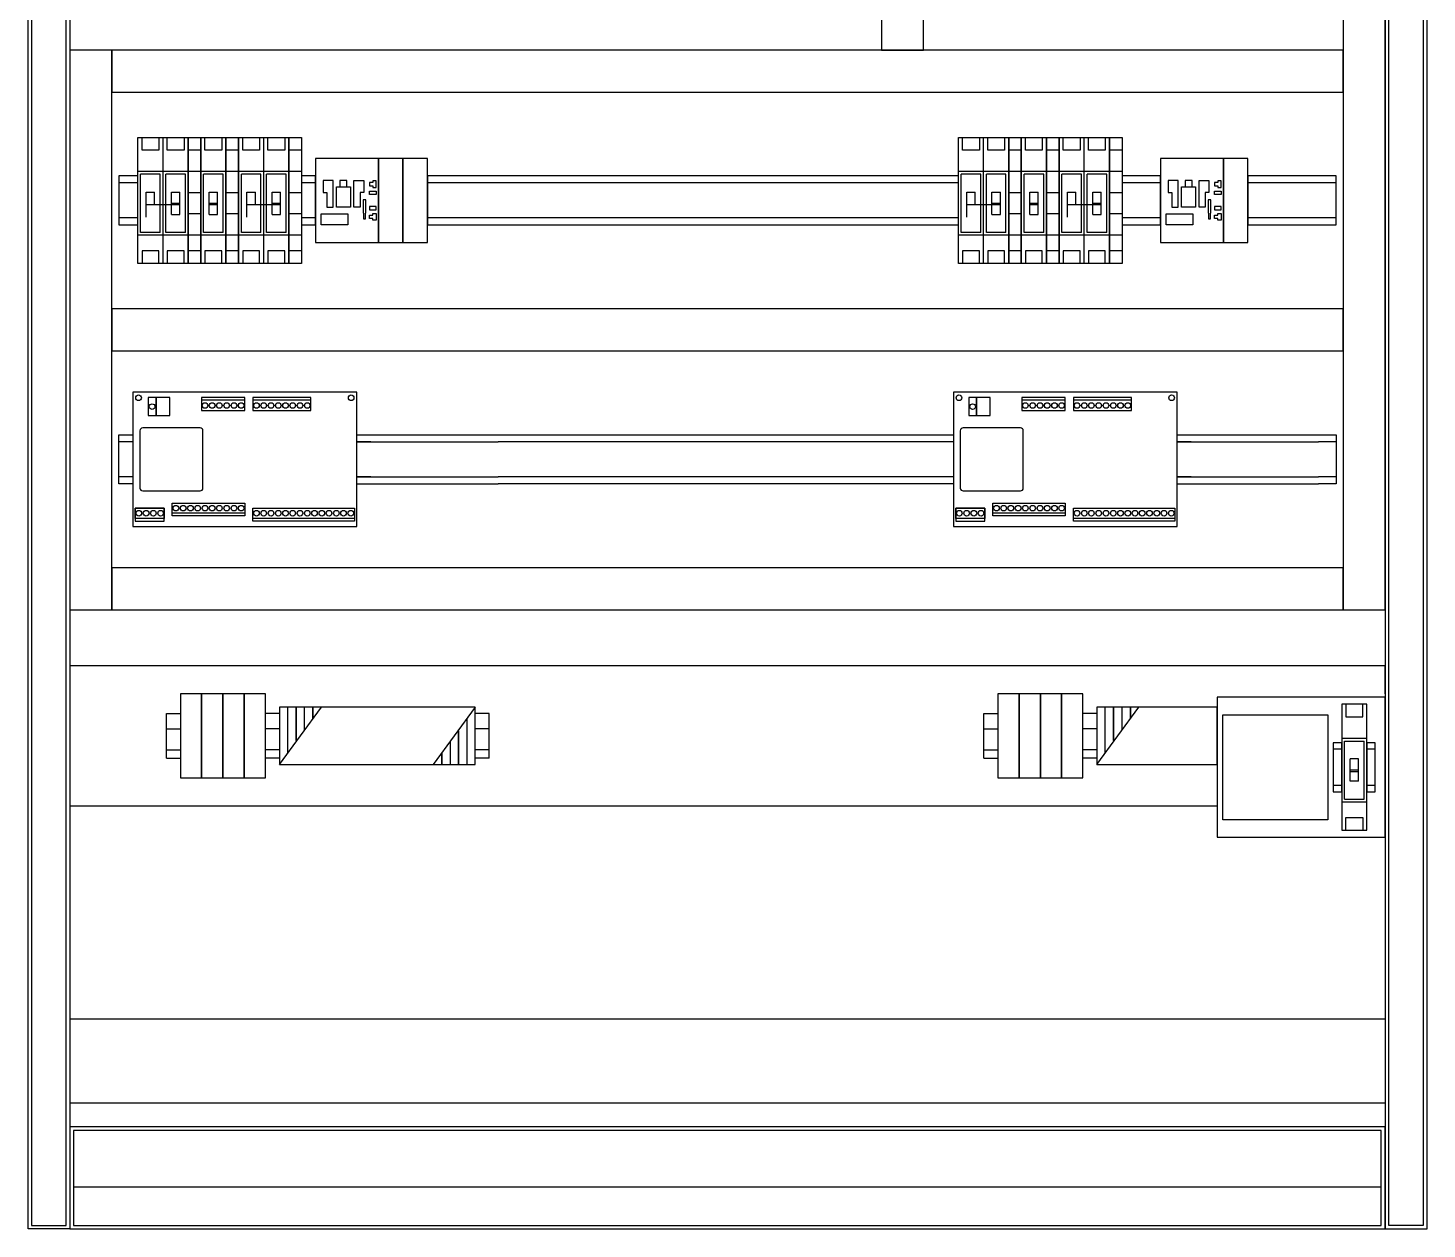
# Model space of a CAD drawing. Header units: millimetres. Extents: x 3151 to 30896, y 1337 to 7086.
# Drawn here: x 12019 to 13019, y 1337 to 2195 of the extents above; entities that cross this region are included whole.
import ezdxf

# ---------------------------------------------------------------- set-up
doc = ezdxf.new("R2010")
doc.units = ezdxf.units.MM

msp = doc.modelspace()

# ---------------------------------------------------------------- linework, layer by layer
at = {"color": 7}
for p, q in [((12018.6, 1336.7), (12018.6, 3536.7)), ((12021.2, 3534), (12021.2, 1339.3)), ((12045.9, 1339.3), (12045.9, 3534)), ((12048.6, 3536.7), (12048.6, 1336.7)), ((12988.6, 3536.7), (12988.6, 1336.7)), ((12991.2, 1339.3), (12991.2, 3534)), ((13015.9, 3534), (13015.9, 1339.3)), ((13018.6, 1336.7), (13018.6, 3536.7)), ((12628.6, 3332.2), (12628.6, 2179.2)), ((12658.6, 2179.2), (12658.6, 3332.2)), ((12958.6, 3332.2), (12958.6, 1779.2)), ((12988.6, 1779.2), (12988.6, 3332.2)), ((12078.6, 2179.2), (12048.6, 2179.2)), ((12048.6, 2179.2), (12048.6, 1779.2)), ((12958.6, 2179.2), (12048.6, 2179.2)), ((12048.6, 2179.2), (12048.6, 1779.2)), ((12078.6, 1779.2), (12078.6, 2179.2)), ((12958.6, 2179.2), (12078.6, 2179.2)), ((12078.6, 2179.2), (12078.6, 2149.2)), ((12628.6, 2179.2), (12658.6, 2179.2)), ((12958.6, 2149.2), (12958.6, 2179.2)), ((12988.6, 1779.2), (12988.6, 2179.2)), ((12078.6, 2149.2), (12958.6, 2149.2)), ((12097.1, 2026.7), (12097.1, 2116.7)), ((12097.1, 2116.7), (12115.1, 2116.7)), ((12100.1, 2107.7), (12100.1, 2116.7)), ((12112.1, 2116.7), (12112.1, 2107.7)), ((12115.1, 2026.7), (12115.1, 2116.7)), ((12115.1, 2116.7), (12133.1, 2116.7)), ((12118.1, 2107.7), (12118.1, 2116.7)), ((12130.1, 2116.7), (12130.1, 2107.7)), ((12133.1, 2116.7), (12133.1, 2026.7)), ((12133.1, 2116.7), (12133.1, 2026.7)), ((12133.1, 2116.7), (12142.1, 2116.7)), ((12133.1, 2026.7), (12133.1, 2116.7)), ((12142.1, 2116.7), (12160.1, 2116.7)), ((12142.1, 2026.7), (12142.1, 2116.7)), ((12142.1, 2116.7), (12142.1, 2026.7)), ((12145.1, 2107.7), (12145.1, 2116.7)), ((12157.1, 2116.7), (12157.1, 2107.7)), ((12160.1, 2116.7), (12160.1, 2026.7)), ((12160.1, 2116.7), (12160.1, 2026.7)), ((12160.1, 2116.7), (12169.1, 2116.7)), ((12160.1, 2026.7), (12160.1, 2116.7)), ((12169.1, 2026.7), (12169.1, 2116.7)), ((12169.1, 2116.7), (12187.1, 2116.7)), ((12169.1, 2116.7), (12169.1, 2026.7)), ((12172.1, 2107.7), (12172.1, 2116.7)), ((12184.1, 2116.7), (12184.1, 2107.7)), ((12187.1, 2026.7), (12187.1, 2116.7)), ((12187.1, 2116.7), (12205.1, 2116.7)), ((12190.1, 2107.7), (12190.1, 2116.7)), ((12202.1, 2116.7), (12202.1, 2107.7)), ((12205.1, 2116.7), (12205.1, 2026.7)), ((12205.1, 2116.7), (12205.1, 2026.7)), ((12205.1, 2116.7), (12214.1, 2116.7)), ((12205.1, 2026.7), (12205.1, 2116.7)), ((12214.1, 2116.7), (12214.1, 2026.7)), ((12683.6, 2026.7), (12683.6, 2116.7)), ((12683.6, 2116.7), (12701.6, 2116.7)), ((12686.6, 2107.7), (12686.6, 2116.7)), ((12698.6, 2116.7), (12698.6, 2107.7)), ((12701.6, 2026.7), (12701.6, 2116.7)), ((12701.6, 2116.7), (12719.6, 2116.7)), ((12704.6, 2107.7), (12704.6, 2116.7)), ((12716.6, 2116.7), (12716.6, 2107.7)), ((12719.6, 2116.7), (12719.6, 2026.7)), ((12719.6, 2116.7), (12719.6, 2026.7)), ((12719.6, 2116.7), (12728.6, 2116.7)), ((12719.6, 2026.7), (12719.6, 2116.7)), ((12728.6, 2116.7), (12746.6, 2116.7)), ((12728.6, 2026.7), (12728.6, 2116.7)), ((12728.6, 2116.7), (12728.6, 2026.7)), ((12731.6, 2107.7), (12731.6, 2116.7)), ((12743.6, 2116.7), (12743.6, 2107.7)), ((12746.6, 2116.7), (12746.6, 2026.7)), ((12746.6, 2116.7), (12746.6, 2026.7)), ((12746.6, 2116.7), (12755.6, 2116.7)), ((12746.6, 2026.7), (12746.6, 2116.7)), ((12755.6, 2026.7), (12755.6, 2116.7)), ((12755.6, 2116.7), (12773.6, 2116.7)), ((12755.6, 2116.7), (12755.6, 2026.7)), ((12758.6, 2107.7), (12758.6, 2116.7)), ((12770.6, 2116.7), (12770.6, 2107.7)), ((12773.6, 2026.7), (12773.6, 2116.7)), ((12773.6, 2116.7), (12791.6, 2116.7)), ((12776.6, 2107.7), (12776.6, 2116.7)), ((12788.6, 2116.7), (12788.6, 2107.7)), ((12791.6, 2116.7), (12791.6, 2026.7)), ((12791.6, 2116.7), (12791.6, 2026.7)), ((12791.6, 2116.7), (12800.6, 2116.7)), ((12791.6, 2026.7), (12791.6, 2116.7)), ((12800.6, 2116.7), (12800.6, 2026.7)), ((12112.1, 2107.7), (12100.1, 2107.7)), ((12130.1, 2107.7), (12118.1, 2107.7)), ((12142.1, 2107.7), (12133.1, 2107.7)), ((12157.1, 2107.7), (12145.1, 2107.7)), ((12169.1, 2107.7), (12160.1, 2107.7)), ((12184.1, 2107.7), (12172.1, 2107.7)), ((12202.1, 2107.7), (12190.1, 2107.7)), ((12214.1, 2107.7), (12205.1, 2107.7)), ((12269.1, 2101.7), (12224.1, 2101.7)), ((12224.1, 2101.7), (12224.1, 2041.7)), ((12286.6, 2101.7), (12269.1, 2101.7)), ((12269.1, 2101.7), (12269.1, 2041.7)), ((12269.1, 2041.7), (12269.1, 2101.7)), ((12286.6, 2041.7), (12286.6, 2101.7)), ((12304.1, 2101.7), (12286.6, 2101.7)), ((12286.6, 2101.7), (12286.6, 2041.7)), ((12304.1, 2041.7), (12304.1, 2101.7)), ((12698.6, 2107.7), (12686.6, 2107.7)), ((12716.6, 2107.7), (12704.6, 2107.7)), ((12728.6, 2107.7), (12719.6, 2107.7)), ((12743.6, 2107.7), (12731.6, 2107.7)), ((12755.6, 2107.7), (12746.6, 2107.7)), ((12770.6, 2107.7), (12758.6, 2107.7)), ((12788.6, 2107.7), (12776.6, 2107.7)), ((12800.6, 2107.7), (12791.6, 2107.7)), ((12873.1, 2101.7), (12828.1, 2101.7)), ((12828.1, 2101.7), (12828.1, 2041.7)), ((12890.6, 2101.7), (12873.1, 2101.7)), ((12873.1, 2101.7), (12873.1, 2041.7)), ((12873.1, 2041.7), (12873.1, 2101.7)), ((12890.6, 2041.7), (12890.6, 2101.7)), ((12115.1, 2092.4), (12097.1, 2092.4)), ((12099.1, 2048.9), (12099.1, 2090.4)), ((12113.1, 2090.4), (12099.1, 2090.4)), ((12113.1, 2048.9), (12113.1, 2090.4)), ((12133.1, 2092.4), (12115.1, 2092.4)), ((12117.1, 2048.9), (12117.1, 2090.4)), ((12131.1, 2090.4), (12117.1, 2090.4)), ((12131.1, 2048.9), (12131.1, 2090.4)), ((12142.1, 2092.4), (12133.1, 2092.4)), ((12160.1, 2092.4), (12142.1, 2092.4)), ((12158.1, 2090.4), (12144.1, 2090.4)), ((12144.1, 2048.9), (12144.1, 2090.4)), ((12158.1, 2048.9), (12158.1, 2090.4)), ((12169.1, 2092.4), (12160.1, 2092.4)), ((12187.1, 2092.4), (12169.1, 2092.4)), ((12171.1, 2048.9), (12171.1, 2090.4)), ((12185.1, 2090.4), (12171.1, 2090.4)), ((12185.1, 2048.9), (12185.1, 2090.4)), ((12205.1, 2092.4), (12187.1, 2092.4)), ((12189.1, 2048.9), (12189.1, 2090.4)), ((12203.1, 2090.4), (12189.1, 2090.4)), ((12203.1, 2048.9), (12203.1, 2090.4)), ((12214.1, 2092.4), (12205.1, 2092.4)), ((12701.6, 2092.4), (12683.6, 2092.4)), ((12685.6, 2048.9), (12685.6, 2090.4)), ((12699.6, 2090.4), (12685.6, 2090.4)), ((12699.6, 2048.9), (12699.6, 2090.4)), ((12719.6, 2092.4), (12701.6, 2092.4)), ((12703.6, 2048.9), (12703.6, 2090.4)), ((12717.6, 2090.4), (12703.6, 2090.4)), ((12717.6, 2048.9), (12717.6, 2090.4)), ((12728.6, 2092.4), (12719.6, 2092.4)), ((12746.6, 2092.4), (12728.6, 2092.4)), ((12744.6, 2090.4), (12730.6, 2090.4)), ((12730.6, 2048.9), (12730.6, 2090.4)), ((12744.6, 2048.9), (12744.6, 2090.4)), ((12755.6, 2092.4), (12746.6, 2092.4)), ((12773.6, 2092.4), (12755.6, 2092.4)), ((12757.6, 2048.9), (12757.6, 2090.4)), ((12771.6, 2090.4), (12757.6, 2090.4)), ((12771.6, 2048.9), (12771.6, 2090.4)), ((12791.6, 2092.4), (12773.6, 2092.4)), ((12775.6, 2048.9), (12775.6, 2090.4)), ((12789.6, 2090.4), (12775.6, 2090.4)), ((12789.6, 2048.9), (12789.6, 2090.4)), ((12800.6, 2092.4), (12791.6, 2092.4)), ((12097.1, 2089.2), (12083.6, 2089.2)), ((12083.6, 2089.2), (12083.6, 2054.2)), ((12097.1, 2084.2), (12083.6, 2084.2)), ((12097.1, 2054.2), (12097.1, 2089.2)), ((12224.1, 2089.2), (12214.1, 2089.2)), ((12214.1, 2089.2), (12214.1, 2054.2)), ((12224.1, 2084.2), (12214.1, 2084.2)), ((12224.1, 2054.2), (12224.1, 2089.2)), ((12236.6, 2085.9), (12229.6, 2085.9)), ((12229.6, 2085.9), (12229.6, 2077.4)), ((12236.6, 2066.9), (12236.6, 2085.9)), ((12239.1, 2081.4), (12249.1, 2081.4)), ((12239.1, 2066.9), (12239.1, 2081.4)), ((12246.6, 2085.9), (12241.6, 2085.9)), ((12241.6, 2085.9), (12241.6, 2081.4)), ((12241.6, 2081.4), (12246.6, 2081.4)), ((12246.6, 2081.4), (12246.6, 2085.9)), ((12249.1, 2081.4), (12249.1, 2066.9)), ((12251.6, 2066.9), (12251.6, 2085.9)), ((12251.6, 2085.9), (12258.6, 2085.9)), ((12258.6, 2085.9), (12258.6, 2077.4)), ((12265, 2084.5), (12262.6, 2084.5)), ((12262.6, 2084.5), (12262.6, 2082.2)), ((12262.6, 2082.2), (12265, 2082.2)), ((12267.4, 2085.7), (12265, 2085.7)), ((12265, 2085.7), (12265, 2084.5)), ((12265, 2082.2), (12265, 2081)), ((12265, 2081), (12267.4, 2081)), ((12267.4, 2081), (12267.4, 2085.7)), ((12683.6, 2089.2), (12304.1, 2089.2)), ((12304.1, 2089.2), (12304.1, 2054.2)), ((12683.6, 2084.2), (12304.1, 2084.2)), ((12683.6, 2054.2), (12683.6, 2089.2)), ((12828.1, 2089.2), (12800.6, 2089.2)), ((12800.6, 2089.2), (12800.6, 2054.2)), ((12828.1, 2084.2), (12800.6, 2084.2)), ((12828.1, 2054.2), (12828.1, 2089.2)), ((12840.6, 2085.9), (12833.6, 2085.9)), ((12833.6, 2085.9), (12833.6, 2077.4)), ((12840.6, 2066.9), (12840.6, 2085.9)), ((12843.1, 2081.4), (12853.1, 2081.4)), ((12843.1, 2066.9), (12843.1, 2081.4)), ((12850.6, 2085.9), (12845.6, 2085.9)), ((12845.6, 2085.9), (12845.6, 2081.4)), ((12845.6, 2081.4), (12850.6, 2081.4)), ((12850.6, 2081.4), (12850.6, 2085.9)), ((12853.1, 2081.4), (12853.1, 2066.9)), ((12855.6, 2066.9), (12855.6, 2085.9)), ((12855.6, 2085.9), (12862.6, 2085.9)), ((12862.6, 2085.9), (12862.6, 2077.4)), ((12869, 2084.5), (12866.6, 2084.5)), ((12866.6, 2084.5), (12866.6, 2082.2)), ((12866.6, 2082.2), (12869, 2082.2)), ((12871.4, 2085.7), (12869, 2085.7)), ((12869, 2085.7), (12869, 2084.5)), ((12869, 2082.2), (12869, 2081)), ((12869, 2081), (12871.4, 2081)), ((12871.4, 2081), (12871.4, 2085.7)), ((12953.6, 2089.2), (12890.6, 2089.2)), ((12890.6, 2089.2), (12890.6, 2054.2)), ((12953.6, 2084.2), (12890.6, 2084.2)), ((12953.6, 2054.2), (12953.6, 2089.2)), ((12103.1, 2077.7), (12109.1, 2077.7)), ((12103.1, 2059.7), (12103.1, 2077.7)), ((12109.1, 2068.7), (12109.1, 2077.7)), ((12121.1, 2077.7), (12127.1, 2077.7)), ((12121.1, 2061.7), (12121.1, 2077.7)), ((12127.1, 2061.7), (12127.1, 2077.7)), ((12142.1, 2077.2), (12133.1, 2077.2)), ((12148.1, 2077.7), (12154.1, 2077.7)), ((12148.1, 2061.7), (12148.1, 2077.7)), ((12154.1, 2061.7), (12154.1, 2077.7)), ((12169.1, 2077.2), (12160.1, 2077.2)), ((12175.1, 2077.7), (12181.1, 2077.7)), ((12175.1, 2059.7), (12175.1, 2077.7)), ((12181.1, 2068.7), (12181.1, 2077.7)), ((12193.1, 2077.7), (12199.1, 2077.7)), ((12193.1, 2061.7), (12193.1, 2077.7)), ((12199.1, 2061.7), (12199.1, 2077.7)), ((12214.1, 2077.2), (12205.1, 2077.2)), ((12229.6, 2077.4), (12232.1, 2077.4)), ((12232.1, 2077.4), (12232.1, 2066.9)), ((12258.6, 2077.4), (12256.1, 2077.4)), ((12256.1, 2077.4), (12256.1, 2066.9)), ((12260.1, 2072.2), (12258.1, 2072.2)), ((12258.1, 2072.2), (12258.1, 2062.7)), ((12260.1, 2062.7), (12260.1, 2072.2)), ((12262.6, 2078.4), (12267.4, 2078.4)), ((12262.6, 2076), (12262.6, 2078.4)), ((12267.4, 2076), (12262.6, 2076)), ((12267.4, 2078.4), (12267.4, 2076)), ((12689.6, 2077.7), (12695.6, 2077.7)), ((12689.6, 2059.7), (12689.6, 2077.7)), ((12695.6, 2068.7), (12695.6, 2077.7)), ((12707.6, 2077.7), (12713.6, 2077.7)), ((12707.6, 2061.7), (12707.6, 2077.7)), ((12713.6, 2061.7), (12713.6, 2077.7)), ((12728.6, 2077.2), (12719.6, 2077.2)), ((12734.6, 2077.7), (12740.6, 2077.7)), ((12734.6, 2061.7), (12734.6, 2077.7)), ((12740.6, 2061.7), (12740.6, 2077.7)), ((12755.6, 2077.2), (12746.6, 2077.2)), ((12761.6, 2077.7), (12767.6, 2077.7)), ((12761.6, 2059.7), (12761.6, 2077.7)), ((12767.6, 2068.7), (12767.6, 2077.7)), ((12779.6, 2077.7), (12785.6, 2077.7)), ((12779.6, 2061.7), (12779.6, 2077.7)), ((12785.6, 2061.7), (12785.6, 2077.7)), ((12800.6, 2077.2), (12791.6, 2077.2)), ((12833.6, 2077.4), (12836.1, 2077.4)), ((12836.1, 2077.4), (12836.1, 2066.9)), ((12862.6, 2077.4), (12860.1, 2077.4)), ((12860.1, 2077.4), (12860.1, 2066.9)), ((12864.1, 2072.2), (12862.1, 2072.2)), ((12862.1, 2072.2), (12862.1, 2062.7)), ((12864.1, 2062.7), (12864.1, 2072.2)), ((12866.6, 2078.4), (12871.4, 2078.4)), ((12866.6, 2076), (12866.6, 2078.4)), ((12871.4, 2076), (12866.6, 2076)), ((12871.4, 2078.4), (12871.4, 2076)), ((12127.1, 2068.7), (12103.1, 2068.7)), ((12121.1, 2069.7), (12127.1, 2069.7)), ((12121.1, 2061.7), (12127.1, 2061.7)), ((12142.1, 2062.2), (12133.1, 2062.2)), ((12148.1, 2069.7), (12154.1, 2069.7)), ((12154.1, 2068.7), (12148.1, 2068.7)), ((12148.1, 2061.7), (12154.1, 2061.7)), ((12169.1, 2062.2), (12160.1, 2062.2)), ((12199.1, 2068.7), (12175.1, 2068.7)), ((12193.1, 2069.7), (12199.1, 2069.7)), ((12193.1, 2061.7), (12199.1, 2061.7)), ((12214.1, 2062.2), (12205.1, 2062.2)), ((12228.1, 2062.2), (12247.1, 2062.2)), ((12228.1, 2054.2), (12228.1, 2062.2)), ((12232.1, 2066.9), (12236.6, 2066.9)), ((12249.1, 2066.9), (12239.1, 2066.9)), ((12247.1, 2062.2), (12247.1, 2054.2)), ((12256.1, 2066.9), (12251.6, 2066.9)), ((12258.1, 2062.7), (12258.4, 2062.7)), ((12258.4, 2062.7), (12258.4, 2058.7)), ((12258.4, 2062.7), (12258.4, 2058.7)), ((12259.9, 2058.7), (12259.9, 2062.7)), ((12259.9, 2062.7), (12260.1, 2062.7)), ((12267.4, 2067.3), (12262.6, 2067.3)), ((12262.6, 2067.3), (12262.6, 2065)), ((12262.6, 2065), (12267.4, 2065)), ((12262.6, 2058.8), (12262.6, 2061.2)), ((12262.6, 2061.2), (12265, 2061.2)), ((12265, 2061.2), (12265, 2062.3)), ((12265, 2062.3), (12267.4, 2062.3)), ((12267.4, 2065), (12267.4, 2067.3)), ((12267.4, 2062.3), (12267.4, 2057.7)), ((12713.6, 2068.7), (12689.6, 2068.7)), ((12707.6, 2069.7), (12713.6, 2069.7)), ((12707.6, 2061.7), (12713.6, 2061.7)), ((12728.6, 2062.2), (12719.6, 2062.2)), ((12734.6, 2069.7), (12740.6, 2069.7)), ((12740.6, 2068.7), (12734.6, 2068.7)), ((12734.6, 2061.7), (12740.6, 2061.7)), ((12755.6, 2062.2), (12746.6, 2062.2)), ((12785.6, 2068.7), (12761.6, 2068.7)), ((12779.6, 2069.7), (12785.6, 2069.7)), ((12779.6, 2061.7), (12785.6, 2061.7)), ((12800.6, 2062.2), (12791.6, 2062.2)), ((12832.1, 2062.2), (12851.1, 2062.2)), ((12832.1, 2054.2), (12832.1, 2062.2)), ((12836.1, 2066.9), (12840.6, 2066.9)), ((12853.1, 2066.9), (12843.1, 2066.9)), ((12851.1, 2062.2), (12851.1, 2054.2)), ((12860.1, 2066.9), (12855.6, 2066.9)), ((12862.1, 2062.7), (12862.3, 2062.7)), ((12862.3, 2062.7), (12862.3, 2058.7)), ((12862.3, 2062.7), (12862.3, 2058.7)), ((12863.8, 2058.7), (12863.8, 2062.7)), ((12863.8, 2062.7), (12864.1, 2062.7)), ((12871.4, 2067.3), (12866.6, 2067.3)), ((12866.6, 2067.3), (12866.6, 2065)), ((12866.6, 2065), (12871.4, 2065)), ((12866.6, 2058.8), (12866.6, 2061.2)), ((12866.6, 2061.2), (12869, 2061.2)), ((12869, 2061.2), (12869, 2062.3)), ((12869, 2062.3), (12871.4, 2062.3)), ((12871.4, 2065), (12871.4, 2067.3)), ((12871.4, 2062.3), (12871.4, 2057.7)), ((12097.1, 2059.2), (12083.6, 2059.2)), ((12083.6, 2054.2), (12097.1, 2054.2)), ((12224.1, 2059.2), (12214.1, 2059.2)), ((12214.1, 2054.2), (12224.1, 2054.2)), ((12247.1, 2054.2), (12228.1, 2054.2)), ((12258.4, 2058.7), (12259.9, 2058.7)), ((12265, 2058.8), (12262.6, 2058.8)), ((12265, 2057.7), (12265, 2058.8)), ((12267.4, 2057.7), (12265, 2057.7)), ((12683.6, 2059.2), (12304.1, 2059.2)), ((12304.1, 2054.2), (12683.6, 2054.2)), ((12828.1, 2059.2), (12800.6, 2059.2)), ((12800.6, 2054.2), (12828.1, 2054.2)), ((12851.1, 2054.2), (12832.1, 2054.2)), ((12862.3, 2058.7), (12863.8, 2058.7)), ((12869, 2058.8), (12866.6, 2058.8)), ((12869, 2057.7), (12869, 2058.8)), ((12871.4, 2057.7), (12869, 2057.7)), ((12953.6, 2059.2), (12890.6, 2059.2)), ((12890.6, 2054.2), (12953.6, 2054.2)), ((12115.1, 2046.9), (12097.1, 2046.9)), ((12113.1, 2048.9), (12099.1, 2048.9)), ((12133.1, 2046.9), (12115.1, 2046.9)), ((12131.1, 2048.9), (12117.1, 2048.9)), ((12142.1, 2046.9), (12133.1, 2046.9)), ((12160.1, 2046.9), (12142.1, 2046.9)), ((12158.1, 2048.9), (12144.1, 2048.9)), ((12169.1, 2046.9), (12160.1, 2046.9)), ((12187.1, 2046.9), (12169.1, 2046.9)), ((12185.1, 2048.9), (12171.1, 2048.9)), ((12205.1, 2046.9), (12187.1, 2046.9)), ((12203.1, 2048.9), (12189.1, 2048.9)), ((12214.1, 2046.9), (12205.1, 2046.9)), ((12224.1, 2041.7), (12269.1, 2041.7)), ((12269.1, 2041.7), (12286.6, 2041.7)), ((12286.6, 2041.7), (12304.1, 2041.7)), ((12701.6, 2046.9), (12683.6, 2046.9)), ((12699.6, 2048.9), (12685.6, 2048.9)), ((12719.6, 2046.9), (12701.6, 2046.9)), ((12717.6, 2048.9), (12703.6, 2048.9)), ((12728.6, 2046.9), (12719.6, 2046.9)), ((12746.6, 2046.9), (12728.6, 2046.9)), ((12744.6, 2048.9), (12730.6, 2048.9)), ((12755.6, 2046.9), (12746.6, 2046.9)), ((12773.6, 2046.9), (12755.6, 2046.9)), ((12771.6, 2048.9), (12757.6, 2048.9)), ((12791.6, 2046.9), (12773.6, 2046.9)), ((12789.6, 2048.9), (12775.6, 2048.9)), ((12800.6, 2046.9), (12791.6, 2046.9)), ((12828.1, 2041.7), (12873.1, 2041.7)), ((12873.1, 2041.7), (12890.6, 2041.7)), ((12100.1, 2035.7), (12100.1, 2026.7)), ((12112.1, 2035.7), (12100.1, 2035.7)), ((12112.1, 2026.7), (12112.1, 2035.7)), ((12130.1, 2035.7), (12118.1, 2035.7)), ((12118.1, 2035.7), (12118.1, 2026.7)), ((12130.1, 2026.7), (12130.1, 2035.7)), ((12142.1, 2035.7), (12133.1, 2035.7)), ((12157.1, 2035.7), (12145.1, 2035.7)), ((12145.1, 2035.7), (12145.1, 2026.7)), ((12157.1, 2026.7), (12157.1, 2035.7)), ((12169.1, 2035.7), (12160.1, 2035.7)), ((12172.1, 2035.7), (12172.1, 2026.7)), ((12184.1, 2035.7), (12172.1, 2035.7)), ((12184.1, 2026.7), (12184.1, 2035.7)), ((12202.1, 2035.7), (12190.1, 2035.7)), ((12190.1, 2035.7), (12190.1, 2026.7)), ((12202.1, 2026.7), (12202.1, 2035.7)), ((12214.1, 2035.7), (12205.1, 2035.7)), ((12686.6, 2035.7), (12686.6, 2026.7)), ((12698.6, 2035.7), (12686.6, 2035.7)), ((12698.6, 2026.7), (12698.6, 2035.7)), ((12716.6, 2035.7), (12704.6, 2035.7)), ((12704.6, 2035.7), (12704.6, 2026.7)), ((12716.6, 2026.7), (12716.6, 2035.7)), ((12728.6, 2035.7), (12719.6, 2035.7)), ((12743.6, 2035.7), (12731.6, 2035.7)), ((12731.6, 2035.7), (12731.6, 2026.7)), ((12743.6, 2026.7), (12743.6, 2035.7)), ((12755.6, 2035.7), (12746.6, 2035.7)), ((12758.6, 2035.7), (12758.6, 2026.7)), ((12770.6, 2035.7), (12758.6, 2035.7)), ((12770.6, 2026.7), (12770.6, 2035.7)), ((12788.6, 2035.7), (12776.6, 2035.7)), ((12776.6, 2035.7), (12776.6, 2026.7)), ((12788.6, 2026.7), (12788.6, 2035.7)), ((12800.6, 2035.7), (12791.6, 2035.7)), ((12115.1, 2026.7), (12097.1, 2026.7)), ((12133.1, 2026.7), (12115.1, 2026.7)), ((12142.1, 2026.7), (12133.1, 2026.7)), ((12160.1, 2026.7), (12142.1, 2026.7)), ((12169.1, 2026.7), (12160.1, 2026.7)), ((12187.1, 2026.7), (12169.1, 2026.7)), ((12205.1, 2026.7), (12187.1, 2026.7)), ((12214.1, 2026.7), (12205.1, 2026.7)), ((12701.6, 2026.7), (12683.6, 2026.7)), ((12719.6, 2026.7), (12701.6, 2026.7)), ((12728.6, 2026.7), (12719.6, 2026.7)), ((12746.6, 2026.7), (12728.6, 2026.7)), ((12755.6, 2026.7), (12746.6, 2026.7)), ((12773.6, 2026.7), (12755.6, 2026.7)), ((12791.6, 2026.7), (12773.6, 2026.7)), ((12800.6, 2026.7), (12791.6, 2026.7)), ((12958.6, 1994.2), (12078.6, 1994.2)), ((12078.6, 1994.2), (12078.6, 1964.2)), ((12958.6, 1964.2), (12958.6, 1994.2)), ((12078.6, 1964.2), (12958.6, 1964.2)), ((12253.6, 1934.7), (12093.6, 1934.7)), ((12093.6, 1934.7), (12093.6, 1838.7)), ((12110.2, 1930.8), (12104.5, 1930.8)), ((12104.5, 1930.8), (12104.5, 1918.1)), ((12119.9, 1930.8), (12110.2, 1930.8)), ((12110.2, 1930.8), (12110.2, 1918.1)), ((12110.2, 1918.1), (12110.2, 1930.8)), ((12119.9, 1918.1), (12119.9, 1930.8)), ((12173.6, 1930.8), (12142.5, 1930.8)), ((12142.5, 1930.8), (12142.5, 1921.6)), ((12173.6, 1921.6), (12173.6, 1930.8)), ((12220.8, 1930.8), (12179.3, 1930.8)), ((12179.3, 1930.8), (12179.3, 1921.6)), ((12220.8, 1921.6), (12220.8, 1930.8)), ((12253.6, 1838.7), (12253.6, 1934.7)), ((12840, 1934.7), (12680, 1934.7)), ((12680, 1934.7), (12680, 1838.7)), ((12696.6, 1930.8), (12691, 1930.8)), ((12691, 1930.8), (12691, 1918.1)), ((12706.4, 1930.8), (12696.6, 1930.8)), ((12696.6, 1930.8), (12696.6, 1918.1)), ((12696.6, 1918.1), (12696.6, 1930.8)), ((12706.4, 1918.1), (12706.4, 1930.8)), ((12760, 1930.8), (12728.9, 1930.8)), ((12728.9, 1930.8), (12728.9, 1921.6)), ((12760, 1921.6), (12760, 1930.8)), ((12807.3, 1930.8), (12765.8, 1930.8)), ((12765.8, 1930.8), (12765.8, 1921.6)), ((12807.3, 1921.6), (12807.3, 1930.8)), ((12840, 1838.7), (12840, 1934.7)), ((12173.6, 1928.9), (12142.5, 1928.9)), ((12142.5, 1928.9), (12142.5, 1921.6)), ((12142.5, 1921.6), (12173.6, 1921.6)), ((12142.5, 1921.6), (12173.6, 1921.6)), ((12173.6, 1921.6), (12173.6, 1928.9)), ((12220.8, 1928.9), (12179.3, 1928.9)), ((12179.3, 1928.9), (12179.3, 1921.6)), ((12179.3, 1921.6), (12220.8, 1921.6)), ((12179.3, 1921.6), (12220.8, 1921.6)), ((12220.8, 1921.6), (12220.8, 1928.9)), ((12760, 1928.9), (12728.9, 1928.9)), ((12728.9, 1928.9), (12728.9, 1921.6)), ((12728.9, 1921.6), (12760, 1921.6)), ((12728.9, 1921.6), (12760, 1921.6)), ((12760, 1921.6), (12760, 1928.9)), ((12807.3, 1928.9), (12765.8, 1928.9)), ((12765.8, 1928.9), (12765.8, 1921.6)), ((12765.8, 1921.6), (12807.3, 1921.6)), ((12765.8, 1921.6), (12807.3, 1921.6)), ((12807.3, 1921.6), (12807.3, 1928.9)), ((12104.5, 1918.1), (12110.2, 1918.1)), ((12110.2, 1918.1), (12119.9, 1918.1)), ((12691, 1918.1), (12696.6, 1918.1)), ((12696.6, 1918.1), (12706.4, 1918.1)), ((12083.6, 1869.2), (12083.6, 1904.2)), ((12083.6, 1904.2), (12093.6, 1904.2)), ((12098.6, 1907.2), (12098.6, 1866.2)), ((12141.6, 1909.2), (12100.6, 1909.2)), ((12143.6, 1866.2), (12143.6, 1907.2)), ((12253.6, 1904.2), (12263.6, 1904.2)), ((12263.6, 1904.2), (12354.6, 1904.2)), ((12354.6, 1904.2), (12680, 1904.2)), ((12685, 1907.2), (12685, 1866.2)), ((12728, 1909.2), (12687, 1909.2)), ((12730, 1866.2), (12730, 1907.2)), ((12840, 1904.2), (12850, 1904.2)), ((12850, 1904.2), (12941, 1904.2)), ((12941, 1904.2), (12953.6, 1904.2)), ((12953.6, 1904.2), (12953.6, 1869.2)), ((12093.6, 1899.2), (12083.6, 1899.2)), ((12263.6, 1899.2), (12253.6, 1899.2)), ((12253.6, 1899.2), (12263.6, 1899.2)), ((12263.6, 1899.2), (12354.6, 1899.2)), ((12680, 1899.2), (12354.6, 1899.2)), ((12840, 1899.2), (12850, 1899.2)), ((12850, 1899.2), (12840, 1899.2)), ((12850, 1899.2), (12941, 1899.2)), ((12953.6, 1899.2), (12941, 1899.2)), ((12093.6, 1874.2), (12083.6, 1874.2)), ((12263.6, 1874.2), (12253.6, 1874.2)), ((12253.6, 1874.2), (12263.6, 1874.2)), ((12263.6, 1874.2), (12354.6, 1874.2)), ((12680, 1874.2), (12354.6, 1874.2)), ((12840, 1874.2), (12850, 1874.2)), ((12850, 1874.2), (12840, 1874.2)), ((12850, 1874.2), (12941, 1874.2)), ((12953.6, 1874.2), (12941, 1874.2)), ((12093.6, 1869.2), (12083.6, 1869.2)), ((12100.6, 1864.2), (12141.6, 1864.2)), ((12253.6, 1869.2), (12263.6, 1869.2)), ((12263.6, 1869.2), (12354.6, 1869.2)), ((12680, 1869.2), (12354.6, 1869.2)), ((12687, 1864.2), (12728, 1864.2)), ((12840, 1869.2), (12850, 1869.2)), ((12850, 1869.2), (12941, 1869.2)), ((12953.6, 1869.2), (12941, 1869.2)), ((12116, 1851.8), (12095.2, 1851.8)), ((12095.2, 1851.8), (12095.2, 1842.6)), ((12095.2, 1851.8), (12116, 1851.8)), ((12095.2, 1844.5), (12095.2, 1851.8)), ((12116, 1842.6), (12116, 1851.8)), ((12116, 1851.8), (12116, 1844.5)), ((12121.7, 1855.5), (12173.6, 1855.5)), ((12121.7, 1848.2), (12121.7, 1855.5)), ((12121.7, 1855.5), (12173.6, 1855.5)), ((12121.7, 1846.3), (12121.7, 1855.5)), ((12173.6, 1855.5), (12173.6, 1848.2)), ((12173.6, 1855.5), (12173.6, 1846.3)), ((12179.3, 1851.8), (12251.9, 1851.8)), ((12179.3, 1844.5), (12179.3, 1851.8)), ((12179.3, 1851.8), (12251.9, 1851.8)), ((12179.3, 1842.6), (12179.3, 1851.8)), ((12251.9, 1851.8), (12251.9, 1844.5)), ((12251.9, 1851.8), (12251.9, 1842.6)), ((12702.4, 1851.8), (12681.7, 1851.8)), ((12681.7, 1851.8), (12681.7, 1842.6)), ((12681.7, 1851.8), (12702.4, 1851.8)), ((12681.7, 1844.5), (12681.7, 1851.8)), ((12702.4, 1842.6), (12702.4, 1851.8)), ((12702.4, 1851.8), (12702.4, 1844.5)), ((12708.2, 1855.5), (12760, 1855.5)), ((12708.2, 1848.2), (12708.2, 1855.5)), ((12708.2, 1855.5), (12760, 1855.5)), ((12708.2, 1846.3), (12708.2, 1855.5)), ((12760, 1855.5), (12760, 1848.2)), ((12760, 1855.5), (12760, 1846.3)), ((12765.8, 1851.8), (12838.4, 1851.8)), ((12765.8, 1844.5), (12765.8, 1851.8)), ((12765.8, 1851.8), (12838.4, 1851.8)), ((12765.8, 1842.6), (12765.8, 1851.8)), ((12838.4, 1851.8), (12838.4, 1844.5)), ((12838.4, 1851.8), (12838.4, 1842.6)), ((12116, 1844.5), (12095.2, 1844.5)), ((12095.2, 1842.6), (12116, 1842.6)), ((12173.6, 1848.2), (12121.7, 1848.2)), ((12173.6, 1846.3), (12121.7, 1846.3)), ((12251.9, 1844.5), (12179.3, 1844.5)), ((12251.9, 1842.6), (12179.3, 1842.6)), ((12702.4, 1844.5), (12681.7, 1844.5)), ((12681.7, 1842.6), (12702.4, 1842.6)), ((12760, 1848.2), (12708.2, 1848.2)), ((12760, 1846.3), (12708.2, 1846.3)), ((12838.4, 1844.5), (12765.8, 1844.5)), ((12838.4, 1842.6), (12765.8, 1842.6)), ((12093.6, 1838.7), (12253.6, 1838.7)), ((12680, 1838.7), (12840, 1838.7)), ((12958.6, 1809.2), (12078.6, 1809.2)), ((12078.6, 1809.2), (12078.6, 1779.2)), ((12958.6, 1779.2), (12958.6, 1809.2)), ((12048.6, 1779.2), (12078.6, 1779.2)), ((12048.6, 1779.2), (12988.6, 1779.2)), ((12078.6, 1779.2), (12958.6, 1779.2)), ((12958.6, 1779.2), (12988.6, 1779.2)), ((12988.6, 1739.2), (12048.6, 1739.2)), ((12048.6, 1739.2), (12048.6, 1639.2)), ((12988.6, 1719.2), (12988.6, 1739.2)), ((12142.7, 1719.2), (12127.5, 1719.2)), ((12127.5, 1719.2), (12127.5, 1659.2)), ((12142.7, 1659.2), (12142.7, 1719.2)), ((12157.9, 1719.2), (12142.7, 1719.2)), ((12142.7, 1719.2), (12142.7, 1659.2)), ((12157.9, 1659.2), (12157.9, 1719.2)), ((12173.1, 1719.2), (12157.9, 1719.2)), ((12157.9, 1719.2), (12157.9, 1659.2)), ((12173.1, 1659.2), (12173.1, 1719.2)), ((12188.3, 1719.2), (12173.1, 1719.2)), ((12173.1, 1719.2), (12173.1, 1659.2)), ((12188.3, 1659.2), (12188.3, 1719.2)), ((12727, 1719.2), (12711.8, 1719.2)), ((12711.8, 1719.2), (12711.8, 1659.2)), ((12727, 1659.2), (12727, 1719.2)), ((12742.2, 1719.2), (12727, 1719.2)), ((12727, 1719.2), (12727, 1659.2)), ((12742.2, 1659.2), (12742.2, 1719.2)), ((12757.4, 1719.2), (12742.2, 1719.2)), ((12742.2, 1719.2), (12742.2, 1659.2)), ((12757.4, 1659.2), (12757.4, 1719.2)), ((12772.6, 1719.2), (12757.4, 1719.2)), ((12757.4, 1719.2), (12757.4, 1659.2)), ((12772.6, 1659.2), (12772.6, 1719.2)), ((12988.6, 1716.7), (12868.6, 1716.7)), ((12868.6, 1716.7), (12868.6, 1616.7)), ((12975.6, 1711.7), (12957.6, 1711.7)), ((12957.6, 1711.7), (12957.6, 1621.7)), ((12960.6, 1711.7), (12960.6, 1702.7)), ((12972.6, 1702.7), (12972.6, 1711.7)), ((12975.6, 1621.7), (12975.6, 1711.7)), ((12988.6, 1616.7), (12988.6, 1716.7)), ((12117.5, 1705.2), (12127.5, 1705.2)), ((12117.5, 1673.2), (12117.5, 1705.2)), ((12198.3, 1705.2), (12188.3, 1705.2)), ((12188.3, 1673.2), (12188.3, 1705.2)), ((12228.3, 1709.7), (12198.3, 1709.7)), ((12198.3, 1709.7), (12198.3, 1668.7)), ((12198.3, 1668.7), (12228.3, 1709.7)), ((12338.3, 1709.7), (12198.3, 1709.7)), ((12198.3, 1709.7), (12198.3, 1668.7)), ((12204.3, 1676.9), (12204.3, 1709.7)), ((12210.3, 1685.7), (12210.3, 1709.7)), ((12210.3, 1709.7), (12210.3, 1685.1)), ((12216.3, 1693.3), (12216.3, 1709.7)), ((12222.3, 1701.7), (12222.3, 1709.7)), ((12222.3, 1709.7), (12222.3, 1701.5)), ((12338.3, 1709.7), (12308.3, 1668.7)), ((12332.3, 1701.5), (12332.3, 1668.7)), ((12338.3, 1668.7), (12338.3, 1709.7)), ((12338.3, 1668.7), (12338.3, 1709.7)), ((12338.3, 1709.7), (12338.3, 1709.7)), ((12348.3, 1705.2), (12338.3, 1705.2)), ((12348.3, 1673.2), (12348.3, 1705.2)), ((12701.8, 1705.2), (12711.8, 1705.2)), ((12701.8, 1673.2), (12701.8, 1705.2)), ((12782.6, 1705.2), (12772.6, 1705.2)), ((12772.6, 1673.2), (12772.6, 1705.2)), ((12812.6, 1709.7), (12782.6, 1709.7)), ((12782.6, 1709.7), (12782.6, 1668.7)), ((12782.6, 1668.7), (12812.6, 1709.7)), ((12868.6, 1709.7), (12782.6, 1709.7)), ((12782.6, 1709.7), (12782.6, 1668.7)), ((12788.6, 1676.9), (12788.6, 1709.7)), ((12794.6, 1685.7), (12794.6, 1709.7)), ((12794.6, 1709.7), (12794.6, 1685.1)), ((12800.6, 1693.3), (12800.6, 1709.7)), ((12806.6, 1701.7), (12806.6, 1709.7)), ((12806.6, 1709.7), (12806.6, 1701.5)), ((12868.6, 1668.7), (12868.6, 1709.7)), ((12872.6, 1629.2), (12872.6, 1704.2)), ((12872.6, 1704.2), (12947.6, 1704.2)), ((12947.6, 1704.2), (12947.6, 1629.2)), ((12960.6, 1702.7), (12972.6, 1702.7)), ((12117.5, 1694.2), (12127.5, 1694.2)), ((12198.3, 1694.2), (12188.3, 1694.2)), ((12326.3, 1668.7), (12326.3, 1693.3)), ((12326.3, 1692.7), (12326.3, 1668.7)), ((12348.3, 1694.2), (12338.3, 1694.2)), ((12701.8, 1694.2), (12711.8, 1694.2)), ((12782.6, 1694.2), (12772.6, 1694.2)), ((12320.3, 1685.1), (12320.3, 1668.7)), ((12957.6, 1684.2), (12951.6, 1684.2)), ((12951.6, 1684.2), (12951.6, 1649.2)), ((12957.6, 1687.4), (12975.6, 1687.4)), ((12957.6, 1649.2), (12957.6, 1684.2)), ((12959.6, 1685.4), (12973.6, 1685.4)), ((12959.6, 1643.9), (12959.6, 1685.4)), ((12973.6, 1643.9), (12973.6, 1685.4)), ((12981.6, 1684.2), (12975.6, 1684.2)), ((12975.6, 1684.2), (12975.6, 1649.2)), ((12981.6, 1649.2), (12981.6, 1684.2)), ((12117.5, 1679.2), (12127.5, 1679.2)), ((12117.5, 1673.2), (12127.5, 1673.2)), ((12198.3, 1679.2), (12188.3, 1679.2)), ((12198.3, 1673.2), (12188.3, 1673.2)), ((12314.3, 1668.7), (12314.3, 1676.9)), ((12314.3, 1676.7), (12314.3, 1668.7)), ((12348.3, 1679.2), (12338.3, 1679.2)), ((12348.3, 1673.2), (12338.3, 1673.2)), ((12701.8, 1679.2), (12711.8, 1679.2)), ((12701.8, 1673.2), (12711.8, 1673.2)), ((12782.6, 1679.2), (12772.6, 1679.2)), ((12782.6, 1673.2), (12772.6, 1673.2)), ((12957.6, 1679.6), (12951.6, 1679.6)), ((12951.6, 1679.6), (12951.6, 1653.8)), ((12957.6, 1653.8), (12957.6, 1679.6)), ((12969.6, 1672.7), (12963.6, 1672.7)), ((12963.6, 1656.7), (12963.6, 1672.7)), ((12969.6, 1656.7), (12969.6, 1672.7)), ((12981.6, 1679.6), (12975.6, 1679.6)), ((12975.6, 1679.6), (12975.6, 1653.8)), ((12981.6, 1653.8), (12981.6, 1679.6)), ((12198.3, 1668.7), (12198.3, 1668.7)), ((12198.3, 1668.7), (12338.3, 1668.7)), ((12308.3, 1668.7), (12338.3, 1668.7)), ((12782.6, 1668.7), (12782.6, 1668.7)), ((12782.6, 1668.7), (12868.6, 1668.7)), ((12969.6, 1664.7), (12963.6, 1664.7)), ((12963.6, 1663.7), (12969.6, 1663.7)), ((12127.5, 1659.2), (12142.7, 1659.2)), ((12142.7, 1659.2), (12157.9, 1659.2)), ((12157.9, 1659.2), (12173.1, 1659.2)), ((12173.1, 1659.2), (12188.3, 1659.2)), ((12711.8, 1659.2), (12727, 1659.2)), ((12727, 1659.2), (12742.2, 1659.2)), ((12742.2, 1659.2), (12757.4, 1659.2)), ((12757.4, 1659.2), (12772.6, 1659.2)), ((12951.6, 1653.8), (12957.6, 1653.8)), ((12969.6, 1656.7), (12963.6, 1656.7)), ((12975.6, 1653.8), (12981.6, 1653.8)), ((12951.6, 1649.2), (12957.6, 1649.2)), ((12957.6, 1641.9), (12975.6, 1641.9)), ((12959.6, 1643.9), (12973.6, 1643.9)), ((12975.6, 1649.2), (12981.6, 1649.2)), ((12048.6, 1639.2), (12868.6, 1639.2)), ((12960.6, 1630.7), (12972.6, 1630.7)), ((12960.6, 1621.7), (12960.6, 1630.7)), ((12972.6, 1630.7), (12972.6, 1621.7)), ((12947.6, 1629.2), (12872.6, 1629.2)), ((12957.6, 1621.7), (12975.6, 1621.7)), ((12868.6, 1616.7), (12988.6, 1616.7)), ((12988.6, 1486.6), (12048.6, 1486.6, 0)), ((12988.6, 1426.7), (12048.6, 1426.7)), ((12988.6, 1409.7), (12048.6, 1409.7)), ((12048.6, 1409.7), (12048.6, 1336.7)), ((12985.9, 1407), (12051.2, 1407)), ((12051.2, 1407), (12051.2, 1339.3)), ((12985.9, 1339.3), (12985.9, 1407)), ((12988.6, 1336.7), (12988.6, 1409.7)), ((12985.9, 1366.7), (12051.2, 1366.7)), ((12048.6, 1336.7), (12018.6, 1336.7)), ((12021.2, 1339.3), (12045.9, 1339.3)), ((12048.6, 1336.7), (12988.6, 1336.7)), ((12051.2, 1339.3), (12985.9, 1339.3)), ((12988.6, 1336.7), (13018.6, 1336.7)), ((13015.9, 1339.3), (12991.2, 1339.3))]:
    msp.add_line(p, q, dxfattribs=at)
for centre in [(12097.6, 1930.7), (12249.6, 1930.7), (12684, 1930.7), (12836, 1930.7), (12107.3, 1924.4), (12145.1, 1925.2), (12150.2, 1925.2), (12155.4, 1925.2), (12160.6, 1925.2), (12165.8, 1925.2), (12171, 1925.2), (12181.9, 1925.2), (12187.1, 1925.2), (12192.3, 1925.2), (12197.5, 1925.2), (12202.7, 1925.2), (12207.8, 1925.2), (12213, 1925.2), (12218.2, 1925.2), (12693.8, 1924.4), (12731.5, 1925.2), (12736.7, 1925.2), (12741.9, 1925.2), (12747.1, 1925.2), (12752.3, 1925.2), (12757.4, 1925.2), (12768.4, 1925.2), (12773.6, 1925.2), (12778.7, 1925.2), (12783.9, 1925.2), (12789.1, 1925.2), (12794.3, 1925.2), (12799.5, 1925.2), (12804.7, 1925.2), (12097.8, 1848.2), (12103, 1848.2), (12108.2, 1848.2), (12113.4, 1848.2), (12124.3, 1851.8), (12129.5, 1851.8), (12134.7, 1851.8), (12139.9, 1851.8), (12145.1, 1851.8), (12150.2, 1851.8), (12155.4, 1851.8), (12160.6, 1851.8), (12165.8, 1851.8), (12171, 1851.8), (12181.9, 1848.2), (12187.1, 1848.2), (12192.3, 1848.2), (12197.5, 1848.2), (12202.7, 1848.2), (12207.8, 1848.2), (12213, 1848.2), (12218.2, 1848.2), (12223.4, 1848.2), (12228.6, 1848.2), (12233.8, 1848.2), (12239, 1848.2), (12244.1, 1848.2), (12249.3, 1848.2), (12684.3, 1848.2), (12689.5, 1848.2), (12694.7, 1848.2), (12699.8, 1848.2), (12710.8, 1851.8), (12716, 1851.8), (12721.1, 1851.8), (12726.3, 1851.8), (12731.5, 1851.8), (12736.7, 1851.8), (12741.9, 1851.8), (12747.1, 1851.8), (12752.3, 1851.8), (12757.4, 1851.8), (12768.4, 1848.2), (12773.6, 1848.2), (12778.7, 1848.2), (12783.9, 1848.2), (12789.1, 1848.2), (12794.3, 1848.2), (12799.5, 1848.2), (12804.7, 1848.2), (12809.9, 1848.2), (12815, 1848.2), (12820.2, 1848.2), (12825.4, 1848.2), (12830.6, 1848.2), (12835.8, 1848.2)]:
    msp.add_circle(centre, 2, dxfattribs=at)
for centre, start, end in [((12100.6, 1907.2), 90, 180), ((12141.6, 1907.2), 0, 90), ((12687, 1907.2), 90, 180), ((12728, 1907.2), 0, 90), ((12100.6, 1866.2), 180, 270), ((12141.6, 1866.2), 270, 0), ((12687, 1866.2), 180, 270), ((12728, 1866.2), 270, 0)]:
    msp.add_arc(centre, 2, start, end, dxfattribs=at)

doc.saveas('drawing.dxf')
